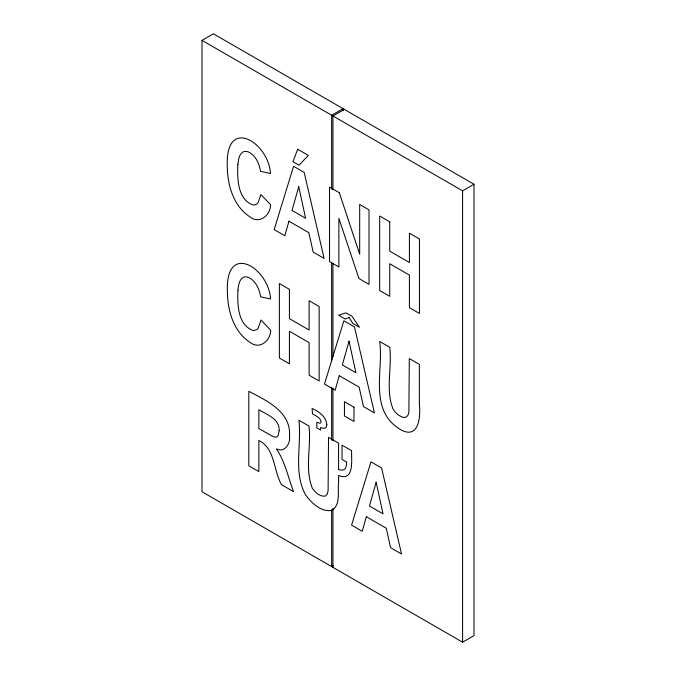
<?xml version="1.0" encoding="UTF-8"?>
<svg xmlns="http://www.w3.org/2000/svg" width="676" height="676" viewBox="0 0 676 676"><rect width="100%" height="100%" fill="white"/><g stroke="black" fill="none" stroke-linecap="round" stroke-linejoin="round"><path stroke-width="1.01" d="M202.006 40.383L213.405 33.8L473.994 184.252L473.994 635.617L462.595 642.2L202.006 491.748L202.006 40.383L462.595 190.835L473.994 184.252M344.354 109.402L332.947 115.985L332.947 189.804M333.403 565.584L331.646 566.598L331.646 509.653M462.595 190.835L462.595 642.2M343.053 110.763L343.053 108.65L331.646 115.233L331.646 189.052M332.947 263.632L332.947 356.429M332.947 388.066L332.947 440.803M332.947 508.293L332.947 567.35M331.646 262.88L331.646 360.95M331.646 387.314L331.646 440.051M419.357 403.479C421.452 423.691 415.588 443.329 393.846 424.765C370.338 404.13 383.596 367.803 379.675 341.456L389.722 347.253C392.283 367.575 385.151 389.967 393.17 409.369C395.578 413.18 399.178 416.222 403.555 417.481L406.251 417.075L407.991 415.165L408.87 412.157L409.31 358.567L419.357 364.364L419.357 403.479M338.591 482.275C337.417 491.351 341.008 504.414 332.009 510.414C321.083 512.34 311.501 502.986 305.552 494.832C293.105 472.194 301.792 444.58 298.91 420.252L308.957 426.049C311.509 446.456 304.369 468.958 312.447 488.427C315.388 492.458 319.917 496.885 325.308 496.116L327.142 494.35L328.097 490.953L328.536 437.355L338.591 443.16L338.591 469.727L342.766 470.116L344.287 469.507L345.444 468.35L346.323 465.95L346.67 462.097L342.048 459.435L342.048 445.154L351.588 450.664C351.258 459.215 354.824 481.988 338.591 475.515L338.591 482.275M237.834 164.724C237.276 178.751 237.445 199.919 253.568 205.158L256.736 204.135L258.071 202.724L260.877 194.536L270.611 204.777C270.425 215.365 259.423 224.516 249.943 216.878C233.262 206.104 227.423 184.785 227.271 165.941C225.387 115.757 268.575 142.154 270.476 173.512L260.53 171.324C259.373 164.192 256.348 156.815 250.044 152.776A13.993 8.078 60 0 0 242.921 152.007C238.755 154.728 238.417 160.246 237.834 164.724M237.944 290.207C237.377 304.234 237.546 325.401 253.669 330.64L256.838 329.618L258.173 328.206L260.978 320.018L270.721 330.26C270.527 340.848 259.525 349.999 250.044 342.36C233.364 331.586 227.525 310.267 227.373 291.424C225.488 241.239 268.676 267.637 270.577 298.995L260.632 296.806C259.474 289.674 256.449 282.298 250.145 278.259A13.993 8.078 60 0 0 243.022 277.49C238.856 280.21 238.518 285.728 237.944 290.207M289.505 435.699C290.714 443.228 284.968 453.224 276.366 448.839C285.154 461.657 288.06 477.332 293.545 491.621L281.529 484.684C273.493 470.969 275.157 448.222 258.857 440.507L258.857 471.594L248.81 465.798L248.81 391.32C266.555 400.564 291.01 411.684 289.505 435.699M279.154 430.688L278.132 435.69L276.923 436.89L275.318 437.211L272.158 436.071L258.857 428.618L258.857 409.724C267.045 414.777 279.839 418.866 279.154 430.688M326.812 424.621L326.474 426.818L325.333 428.026L323.381 428.254L320.635 427.511L320.635 430.046L316.833 427.849L316.833 422.263L319.309 423.134L320.669 423.007L321.142 421.858C320.466 417.65 315.836 415.706 312.481 413.915L312.109 408.515C318.827 411.405 326.221 416.712 326.812 424.621M298.758 186.686L292.032 210.439L305.611 218.28L298.758 186.686M288.948 221.204L284.841 235.747L274.177 229.595L293.561 166.313L304.183 172.448L324.108 258.426L313.182 252.114L308.839 232.688L288.948 221.204M339.251 375.67L335.144 390.221L324.48 384.061L343.864 320.779L354.486 326.914L374.411 412.892L363.485 406.58L359.142 387.154L339.251 375.67M349.061 341.152L342.335 364.905L355.914 372.746L349.061 341.152M366.35 516.743L362.243 531.285L351.588 525.134L370.972 461.852L381.594 467.986L401.519 553.965L390.593 547.653L386.241 528.226L366.35 516.743M376.16 482.225L369.442 505.978L383.022 513.819L376.16 482.225M297.668 149.227L292.987 161.716L299.029 165.206L308.357 155.404L297.668 149.227M349.027 317.458L345.292 319.064L338.608 315.202L346.002 312.87L352.044 316.36L359.446 327.235L352.762 323.373L349.027 317.458M339.318 192.728L329.542 187.083L329.542 261.561L338.879 266.952L338.879 218.382L358.939 278.529L369.02 284.351L369.02 209.881L359.683 204.49L359.683 254.218L339.318 192.728M389.722 221.829L379.675 216.033L379.675 290.503L389.722 296.308L389.722 263.741L409.411 275.107L409.411 307.673L419.458 313.47L419.458 239L409.411 233.203L409.411 262.508L389.722 251.142L389.722 221.829M289.421 289.345L279.374 283.548L279.374 358.018L289.421 363.823L289.421 331.257L309.109 342.622L309.109 375.188L319.156 380.985L319.156 306.515L309.109 300.71L309.109 330.023L289.421 318.658L289.421 289.345M353.979 407.189L344.439 401.679L344.439 415.96L353.979 421.461L353.979 407.189"/></g></svg>
